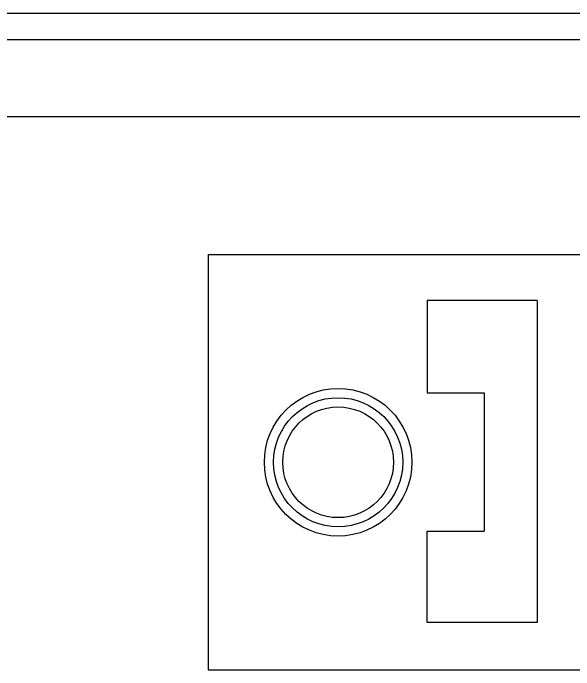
# Model space of a CAD drawing. Header units: millimetres. Extents: x 815.6 to 893.6, y 388.2 to 436.2.
# Drawn here: x 831.6 to 844.32, y 420.13 to 435.02 of the extents above; entities that cross this region are included whole.
import ezdxf

# ---------------------------------------------------------------- set-up
doc = ezdxf.new("R2010")
doc.units = ezdxf.units.MM

msp = doc.modelspace()

# ---------------------------------------------------------------- linework, layer by layer
at = {"linetype": 'Continuous'}
for p, q in [((822.141, 435.024), (887.141, 435.024)), ((822.141, 434.424), (887.141, 434.424)), ((892.141, 432.674), (817.141, 432.674))]:
    msp.add_line(p, q, dxfattribs=at)
for p, q in [((836.021, 429.546), (836.021, 420.128)), ((836.021, 429.546), (873.181, 429.546)), ((836.021, 429.546), (836.021, 420.128)), ((843.488, 428.504), (840.988, 428.504)), ((840.988, 428.504), (840.988, 426.411)), ((843.488, 428.504), (843.488, 421.204)), ((840.988, 426.411), (842.288, 426.411)), ((842.288, 426.411), (842.288, 423.272)), ((840.988, 421.204), (840.988, 423.272)), ((840.988, 423.272), (842.288, 423.272)), ((843.488, 421.204), (840.988, 421.204)), ((836.021, 420.128), (873.181, 420.128))]:
    msp.add_line(p, q)
for radius in [1.674, 1.465, 1.256]:
    msp.add_circle((838.971, 424.837), radius)

doc.saveas('drawing.dxf')
